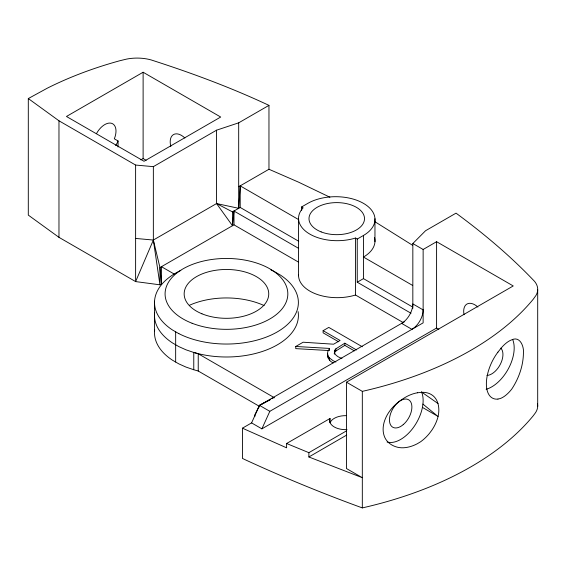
<?xml version="1.0" encoding="UTF-8"?>
<svg xmlns="http://www.w3.org/2000/svg" width="566" height="566" viewBox="0 0 566 566"><rect width="100%" height="100%" fill="white"/><g stroke="black" fill="none" stroke-linecap="round" stroke-linejoin="round"><path stroke-width="0.85" d="M238.682 186.723L268.963 169.255L268.963 105.368C230.772 87.454 191.117 72.766 150.973 59.883A32.333 18.671 0 0 0 126.607 59.097L119.971 60.696A317.809 183.504 0 0 0 47.388 88.133L28.307 98.555L28.3 215.108L58.97 237.345L135.621 281.592L159.945 284.818L161.452 283.962L161.452 266.692L233.984 224.851L298.579 262.15M58.97 237.345L58.97 120.799L28.307 98.555M118.061 147.019L118.061 140.955L114.318 138.797L114.615 138.09A15.862 9.162 -60 0 0 105.488 124.195L104.08 125.008A15.862 9.162 -60 0 0 96.609 133.378M146.141 160.32L143.113 158.572L143.12 72.236L66.455 116.476L144.026 161.275L220.698 117.035L143.12 72.236M268.963 105.368L238.689 122.836L216.566 130.18L153.358 166.652L153.351 240.041L159.945 284.818L159.952 267.548L153.351 240.041L135.614 238.435M154.539 331.428L154.539 301.211M175.658 362.042L175.665 331.825M259.278 406.268L198.234 371.027L193.77 369.74L193.77 352.469L185.995 349.816L178.856 346.618L172.467 342.925A71.896 41.516 0 0 1 154.695 312.425M198.234 371.027L198.234 353.757L193.77 352.469M298.721 241.25L240.196 207.453L233.984 211.033L232.47 225.7L216.559 203.562L216.566 130.18M232.47 225.7L232.47 211.889L233.984 211.033L298.593 248.34M233.984 224.851L233.984 211.033M58.97 120.799L135.614 165.053L135.621 281.592L153.351 240.041L216.559 203.562L238.682 208.302L238.689 122.836M240.196 207.453L240.196 185.867L298.721 219.665M404.605 321.651L259.511 405.376L251.58 422.901L242.425 428.186L242.425 458.403L245.658 459.953A1288.938 744.24 0 0 0 362.318 507.907A317.767 183.476 0 0 0 533.172 415.854L535.033 413.364A32.312 18.657 0 0 0 537.417 403.473M347 429.608A15.862 9.155 0 0 1 330.02 418.493L286.601 443.503L286.601 447.819L242.425 428.186M338.602 341.772L323.115 332.836L323.115 330.678L340.074 340.47L333.6 344.206L303.121 342.218L295.763 346.47L295.756 348.628L329.504 350.58M298.558 275.755L298.565 218.773M301.636 210.453L301.636 206.93L307.847 203.35A39.323 22.704 0 0 1 363.464 203.35A39.323 22.704 0 0 1 363.464 235.463L363.457 278.628L412.678 307.048M346.456 382.199L362.325 391.361A317.767 183.476 0 0 0 533.179 299.301L535.945 295.466A32.312 18.657 0 0 0 534.594 281.408C510.673 256.2 484.001 233.723 456.033 213.149L425.554 230.737L412.84 243.522L423.142 249.472L436.598 241.703L513.235 285.957L346.456 382.199L346.456 468.535L362.318 477.697L308.88 456.981L308.88 452.666L346.696 430.747M333.176 362.919C328.577 360.917 326.752 356.347 327.771 351.656L329.504 348.423L295.763 346.47M328.337 358.582L328.337 356.424L327.7 354.861M329.454 360.089L329.454 357.931L328.337 356.424M329.504 349.866L329.504 348.423M330.028 418.493L330.028 422.809A15.862 9.155 0 0 1 346.01 415.656M334.718 350.276L334.322 353.955L334.718 350.276L335.864 348.854L344.807 343.194L356.516 349.958M334.718 352.434L335.864 351.012L335.864 348.854M335.864 351.012L344.807 345.359L344.807 343.194M403.395 322.677L355.519 295.028L355.526 238.045A38.693 22.343 0 0 1 309.885 234.147A38.693 22.343 0 0 1 303.128 207.8L301.636 206.93M411.029 313.267L357.245 282.215L357.252 239.043L355.526 238.045M362.318 507.907L362.325 391.361M374.961 241.703L374.961 218.695M412.833 308.272L412.84 243.522M423.142 249.472L423.135 322.853L269.812 411.326L261.888 428.851L251.58 422.901M438.862 329.348L436.591 328.039L436.598 241.703M537.693 406.353L537.7 289.806M254.856 416.498L254.856 414.772L259.511 405.376L270.364 399.546M327.7 357.019L327.764 353.814M238.682 208.302L240.196 185.867M387.094 441.989A31.753 18.338 -60 0 0 422.427 407.393L422.958 403.891A31.753 18.338 -60 0 0 422.427 394.502L421.557 391.905M259.164 407.096L259.511 405.376L270.428 399.532M118.061 140.955L117.601 142.059A15.862 9.162 -60 0 1 115.676 145.533M497.96 352.137L500.231 349.229A32.665 15.374 -67.8 0 1 511.714 339.833C520.104 335.758 524.194 346.682 523.43 353.34C523.182 366.068 518.725 378.59 511.714 389.146A32.665 15.381 -67.8 0 1 500.231 398.542L497.953 399.058M308.88 456.981L346.696 435.063M140.842 159.881L143.113 158.572M357.252 239.043L363.464 235.463M357.245 282.215L363.457 278.628M323.115 330.678L328.789 327.403L362.304 346.753M261.888 428.851L436.591 328.039M271.913 398.712L273.463 397.884M417.333 392.797L420.701 392.394A32.368 21.593 -50.7 0 1 429.353 393.554C439.584 397.742 440.447 410.866 437.044 419.937A31.696 21.147 -50.7 0 1 431.759 430.294L429.346 433.506A32.368 21.593 -50.7 0 1 420.701 441.706L417.333 443.73A33.606 23.454 -46.4 0 1 403.459 447.777C395.273 448.215 386.514 443.638 384.045 435.459A30.316 21.989 -41.8 0 1 384.045 422.561C386.918 412.267 394.601 404.074 403.466 398.464A33.606 23.454 -46.4 0 1 417.333 392.797M135.614 165.053L153.358 166.652M341.963 358.42C338.801 357.401 334.739 355.455 334.322 351.797M193.77 369.74L185.995 367.079L178.856 363.881L172.467 360.195A71.896 41.516 0 0 1 154.695 329.695M286.601 443.503L308.88 452.666M268.963 169.255L298.607 182.181L329.886 197.209M335.9 362.035L333.176 360.761L329.454 357.931M216.559 203.562L232.47 211.889M412.678 285.462L363.457 257.049A39.323 22.704 0 0 0 374.494 237.437M274.043 271.39L280.432 275.083A71.932 41.53 0 0 1 277.312 331.895A71.932 41.53 0 0 1 178.884 333.65M344.807 345.359L354.316 350.849M174.293 274.107L161.452 266.692L159.952 267.548L161.452 283.962M178.856 333.664L172.467 329.978A71.932 41.53 0 0 1 180.802 270.435M198.234 353.757L274.545 397.813M259.511 405.376L269.812 411.326M422.427 407.393L438.02 416.442L422.929 404.096M374.459 221.433L412.593 245.304M421.606 392.054L438.02 403.551M497.946 399.094A31.738 16.35 -64.8 0 1 486.371 383.819A31.738 16.35 -64.8 0 1 497.946 352.116M464.028 314.724A15.862 9.155 60 0 1 467.042 303.992A15.862 9.155 60 0 1 477.909 307.048M270.937 269.925A71.932 41.53 0 0 1 274.022 271.411M355.512 295.02A38.693 22.343 0 0 1 316.84 294.313A38.693 22.343 0 0 1 298.565 274.616M512.612 339.367A31.753 18.338 -60 0 1 508.572 368.381A31.753 18.338 -60 0 1 486.137 389.295M298.098 311.583A71.932 41.53 0 0 1 266.876 349.83A71.932 41.53 0 0 1 193.784 352.455M189.504 305.244A60.279 34.802 0 0 1 264.159 305.598M170.819 146.453A15.862 9.155 60 0 1 173.401 134.623A15.862 9.155 60 0 1 184.884 137.998M500.804 348.111A15.862 9.162 -60 0 1 500.372 364.228A15.862 9.162 -60 0 1 486.951 375.435M423.135 309.899L412.833 303.949A15.862 9.162 -60 0 1 401.612 323.377L411.921 329.327A15.862 9.162 -60 0 0 423.135 309.899M192.107 323.264A61.376 35.439 0 0 0 287.677 296.386A61.376 35.439 0 0 0 199.572 262.037A61.376 35.439 0 0 0 192.107 323.264M403.24 424.627A15.862 9.162 -60 0 0 408.857 399.914A15.862 9.162 -60 0 0 389.939 415.953A15.862 9.162 -60 0 0 403.24 424.627M201.942 313.797A42.294 24.423 0 0 0 268.553 296.195A42.294 24.423 0 0 0 208.847 271.687A42.294 24.423 0 0 0 201.942 313.797M321.163 231.904A27.762 16.032 0 0 0 364.433 219.806A27.762 16.032 0 0 0 324.651 204.213A27.762 16.032 0 0 0 321.163 231.904"/></g></svg>
